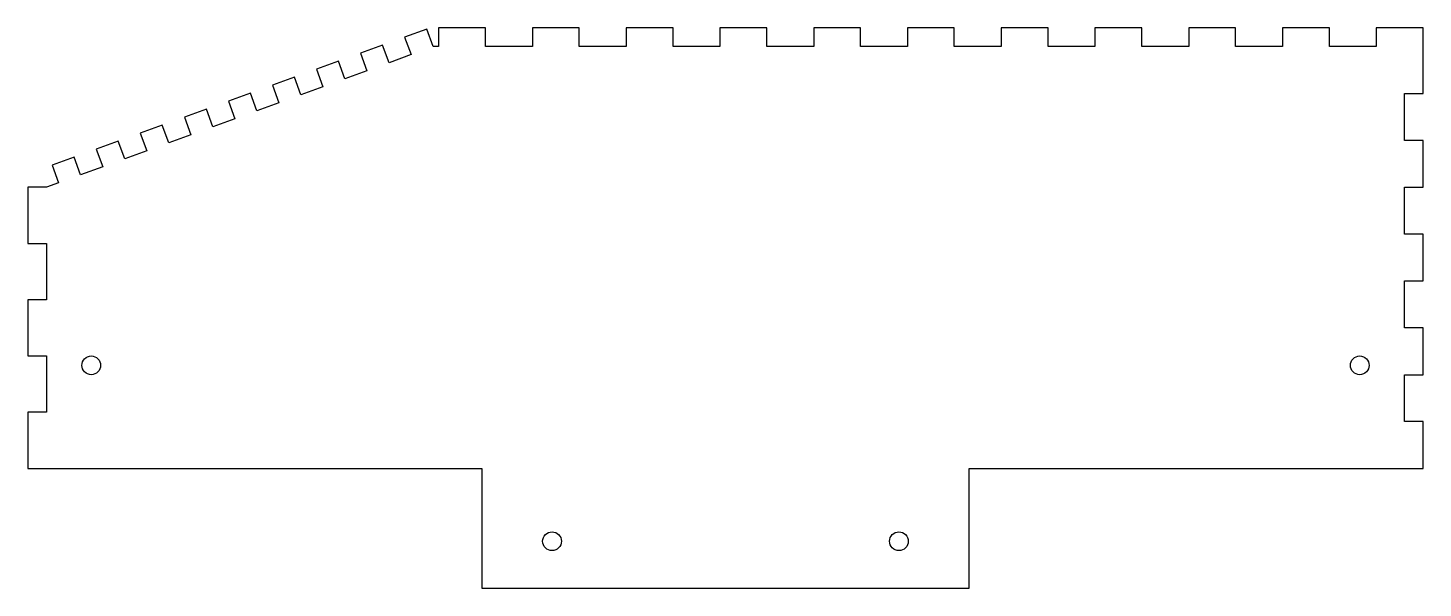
# Model space of a CAD drawing. Header units: millimetres. Extents: x -196 to 102, y -11 to 109.
import ezdxf

# ---------------------------------------------------------------- set-up
doc = ezdxf.new("R2010")
doc.units = ezdxf.units.MM

msp = doc.modelspace()

# ---------------------------------------------------------------- linework, layer by layer
msp.add_lwpolyline([(-98.89, 15), (-98.89, -10.53), (5.11, -10.53), (5.11, 15), (101.92, 15), (101.92, 25), (97.92, 25), (97.92, 35), (101.92, 35), (101.92, 45), (97.92, 45), (97.92, 55), (101.92, 55), (101.92, 65), (97.92, 65), (97.92, 75), (101.92, 75), (101.92, 85), (97.92, 85), (97.92, 95), (101.92, 95), (101.92, 109), (91.92, 109), (91.92, 105), (81.92, 105), (81.92, 109), (71.92, 109), (71.92, 105), (61.92, 105), (61.92, 109), (51.92, 109), (51.92, 105), (41.92, 105), (41.92, 109), (31.92, 109), (31.92, 105), (21.92, 105), (21.92, 109), (11.92, 109), (11.92, 105), (1.92, 105), (1.92, 109), (-8.08, 109), (-8.08, 105), (-18.08, 105), (-18.08, 109), (-28.08, 109), (-28.08, 105), (-38.08, 105), (-38.08, 109), (-48.08, 109), (-48.08, 105), (-58.08, 105), (-58.08, 109), (-68.08, 109), (-68.08, 105), (-78.08, 105), (-78.08, 109), (-88.08, 109), (-88.08, 105), (-98.08, 105), (-98.08, 109), (-108.08, 109), (-108.08, 105), (-109.27, 105), (-110.63, 108.76), (-115.33, 107.05), (-113.96, 103.29), (-118.66, 101.58), (-120.03, 105.34), (-124.73, 103.63), (-123.36, 99.87), (-128.06, 98.16), (-129.43, 101.92), (-134.13, 100.21), (-132.76, 96.45), (-137.46, 94.74), (-138.83, 98.5), (-143.52, 96.79), (-142.16, 93.03), (-146.85, 91.32), (-148.22, 95.08), (-152.92, 93.37), (-151.55, 89.61), (-156.25, 87.9), (-157.62, 91.66), (-162.32, 89.95), (-160.95, 86.19), (-165.65, 84.48), (-167.02, 88.24), (-171.71, 86.53), (-170.35, 82.77), (-175.04, 81.06), (-176.41, 84.82), (-181.11, 83.11), (-179.74, 79.35), (-184.44, 77.64), (-185.81, 81.4), (-190.51, 79.69), (-189.14, 75.93), (-191.69, 75), (-195.69, 75), (-195.69, 63), (-191.69, 63), (-191.69, 51), (-195.69, 51), (-195.69, 39), (-191.69, 39), (-191.69, 27), (-195.69, 27), (-195.69, 15)], close=True)
for centre in [(-182.17, 37), (88.4, 37), (-83.89, -0.53), (-9.89, -0.53)]:
    msp.add_circle(centre, 2)

doc.saveas('drawing.dxf')
